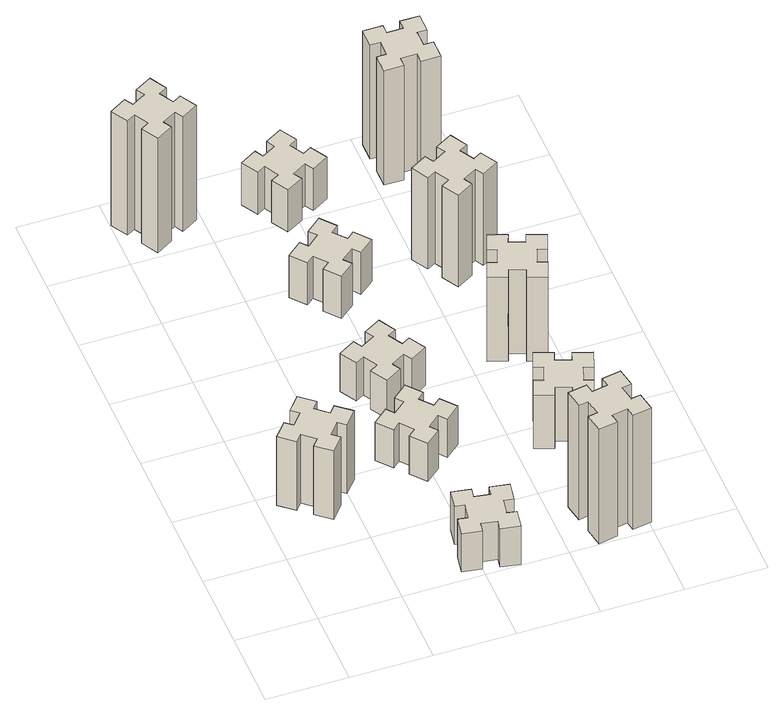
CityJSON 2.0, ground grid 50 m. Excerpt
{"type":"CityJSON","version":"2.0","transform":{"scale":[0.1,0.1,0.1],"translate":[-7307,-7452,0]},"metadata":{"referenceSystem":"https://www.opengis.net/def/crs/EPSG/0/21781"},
"CityObjects":{
"building1":{"type":"Building","attributes":{"class":"1000","function":"1000","usage":"1000","yearOfConstruction":2016,"roofType":"1000","measuredHeight":54,"storeysAboveGround":30,"storeysBelowGround":0},"geometry":[{"type":"Solid","lod":"1","boundaries":[[[[0,1,2,3,4,5,6,7,8,9,10,11,12,13,14,15,16,17,18,19]],[[17,16,20,21]],[[16,15,22,20]],[[15,14,23,22]],[[14,13,24,23]],[[13,12,25,24]],[[12,11,26,25]],[[11,10,27,26]],[[10,9,28,27]],[[9,8,29,28]],[[8,7,30,29]],[[7,6,31,30]],[[6,5,32,31]],[[5,4,33,32]],[[4,3,34,33]],[[3,2,35,34]],[[2,1,36,35]],[[1,0,37,36]],[[0,19,38,37]],[[19,18,39,38]],[[18,17,21,39]],[[24,25,26,27,28,29,30,31,32,33,34,35,36,37,38,39,21,20,22,23]]]]}]},
"building2":{"type":"Building","attributes":{"class":"1000","function":"1000","usage":"1000","yearOfConstruction":2016,"roofType":"1000","measuredHeight":30,"storeysAboveGround":30,"storeysBelowGround":0},"geometry":[{"type":"Solid","lod":"1","boundaries":[[[[40,41,42,43,44,45,46,47,48,49,50,51,52,53,54,55,56,57,58,59]],[[57,56,60,61]],[[56,55,62,60]],[[55,54,63,62]],[[54,53,64,63]],[[53,52,65,64]],[[52,51,66,65]],[[51,50,67,66]],[[50,49,68,67]],[[49,48,69,68]],[[48,47,70,69]],[[47,46,71,70]],[[46,45,72,71]],[[45,44,73,72]],[[44,43,74,73]],[[43,42,75,74]],[[42,41,76,75]],[[41,40,77,76]],[[40,59,78,77]],[[59,58,79,78]],[[58,57,61,79]],[[64,65,66,67,68,69,70,71,72,73,74,75,76,77,78,79,61,60,62,63]]]]}]},
"building3":{"type":"Building","attributes":{"class":"1000","function":"1000","usage":"1000","yearOfConstruction":2016,"roofType":"1000","measuredHeight":90,"storeysAboveGround":30,"storeysBelowGround":0},"geometry":[{"type":"Solid","lod":"1","boundaries":[[[[80,81,82,83,84,85,86,87,88,89,90,91,92,93,94,95,96,97,98,99]],[[97,96,100,101]],[[96,95,102,100]],[[95,94,103,102]],[[94,93,104,103]],[[93,92,105,104]],[[92,91,106,105]],[[91,90,107,106]],[[90,89,108,107]],[[89,88,109,108]],[[88,87,110,109]],[[87,86,111,110]],[[86,85,112,111]],[[85,84,113,112]],[[84,83,114,113]],[[83,82,115,114]],[[82,81,116,115]],[[81,80,117,116]],[[80,99,118,117]],[[99,98,119,118]],[[98,97,101,119]],[[104,105,106,107,108,109,110,111,112,113,114,115,116,117,118,119,101,100,102,103]]]]}]},
"building4":{"type":"Building","attributes":{"class":"1000","function":"1000","usage":"1000","yearOfConstruction":2016,"roofType":"1000","measuredHeight":30,"storeysAboveGround":30,"storeysBelowGround":0},"geometry":[{"type":"Solid","lod":"1","boundaries":[[[[120,121,122,123,124,125,126,127,128,129,130,131,132,133,134,135,136,137,138,139]],[[137,136,140,141]],[[136,135,142,140]],[[135,134,143,142]],[[134,133,144,143]],[[133,132,145,144]],[[132,131,146,145]],[[131,130,147,146]],[[130,129,148,147]],[[129,128,149,148]],[[128,127,150,149]],[[127,126,151,150]],[[126,125,152,151]],[[125,124,153,152]],[[124,123,154,153]],[[123,122,155,154]],[[122,121,156,155]],[[121,120,157,156]],[[120,139,158,157]],[[139,138,159,158]],[[138,137,141,159]],[[144,145,146,147,148,149,150,151,152,153,154,155,156,157,158,159,141,140,142,143]]]]}]},
"building5":{"type":"Building","attributes":{"class":"1000","function":"1000","usage":"1000","yearOfConstruction":2016,"roofType":"1000","measuredHeight":30,"storeysAboveGround":30,"storeysBelowGround":0},"geometry":[{"type":"Solid","lod":"1","boundaries":[[[[160,161,162,163,164,165,166,167,168,169,170,171,172,173,174,175,176,177,178,179]],[[177,176,180,181]],[[176,175,182,180]],[[175,174,183,182]],[[174,173,184,183]],[[173,172,185,184]],[[172,171,186,185]],[[171,170,187,186]],[[170,169,188,187]],[[169,168,189,188]],[[168,167,190,189]],[[167,166,191,190]],[[166,165,192,191]],[[165,164,193,192]],[[164,163,194,193]],[[163,162,195,194]],[[162,161,196,195]],[[161,160,197,196]],[[160,179,198,197]],[[179,178,199,198]],[[178,177,181,199]],[[184,185,186,187,188,189,190,191,192,193,194,195,196,197,198,199,181,180,182,183]]]]}]},
"building6":{"type":"Building","attributes":{"class":"1000","function":"1000","usage":"1000","yearOfConstruction":2016,"roofType":"1000","measuredHeight":33,"storeysAboveGround":30,"storeysBelowGround":0},"geometry":[{"type":"Solid","lod":"1","boundaries":[[[[200,201,202,203,204,205,206,207,208,209,210,211,212,213,214,215,216,217,218,219]],[[217,216,220,221]],[[216,215,222,220]],[[215,214,223,222]],[[214,213,224,223]],[[213,212,225,224]],[[212,211,226,225]],[[211,210,227,226]],[[210,209,228,227]],[[209,208,229,228]],[[208,207,230,229]],[[207,206,231,230]],[[206,205,232,231]],[[205,204,233,232]],[[204,203,234,233]],[[203,202,235,234]],[[202,201,236,235]],[[201,200,237,236]],[[200,219,238,237]],[[219,218,239,238]],[[218,217,221,239]],[[224,225,226,227,228,229,230,231,232,233,234,235,236,237,238,239,221,220,222,223]]]]}]},
"building7":{"type":"Building","attributes":{"class":"1000","function":"1000","usage":"1000","yearOfConstruction":2016,"roofType":"1000","measuredHeight":90,"storeysAboveGround":30,"storeysBelowGround":0},"geometry":[{"type":"Solid","lod":"1","boundaries":[[[[240,241,242,243,244,245,246,247,248,249,250,251,252,253,254,255,256,257,258,259]],[[257,256,260,261]],[[256,255,262,260]],[[255,254,263,262]],[[254,253,264,263]],[[253,252,265,264]],[[252,251,266,265]],[[251,250,267,266]],[[250,249,268,267]],[[249,248,269,268]],[[248,247,270,269]],[[247,246,271,270]],[[246,245,272,271]],[[245,244,273,272]],[[244,243,274,273]],[[243,242,275,274]],[[242,241,276,275]],[[241,240,277,276]],[[240,259,278,277]],[[259,258,279,278]],[[258,257,261,279]],[[264,265,266,267,268,269,270,271,272,273,274,275,276,277,278,279,261,260,262,263]]]]}]},
"building8":{"type":"Building","attributes":{"class":"1000","function":"1000","usage":"1000","yearOfConstruction":2016,"roofType":"1000","measuredHeight":33,"storeysAboveGround":30,"storeysBelowGround":0},"geometry":[{"type":"Solid","lod":"1","boundaries":[[[[280,281,282,283,284,285,286,287,288,289,290,291,292,293,294,295,296,297,298,299]],[[297,296,300,301]],[[296,295,302,300]],[[295,294,303,302]],[[294,293,304,303]],[[293,292,305,304]],[[292,291,306,305]],[[291,290,307,306]],[[290,289,308,307]],[[289,288,309,308]],[[288,287,310,309]],[[287,286,311,310]],[[286,285,312,311]],[[285,284,313,312]],[[284,283,314,313]],[[283,282,315,314]],[[282,281,316,315]],[[281,280,317,316]],[[280,299,318,317]],[[299,298,319,318]],[[298,297,301,319]],[[304,305,306,307,308,309,310,311,312,313,314,315,316,317,318,319,301,300,302,303]]]]}]},
"building9":{"type":"Building","attributes":{"class":"1000","function":"1000","usage":"1000","yearOfConstruction":2016,"roofType":"1000","measuredHeight":42,"storeysAboveGround":30,"storeysBelowGround":0},"geometry":[{"type":"Solid","lod":"1","boundaries":[[[[320,321,322,323,324,325,326,327,328,329,330,331,332,333,334,335,336,337,338,339]],[[337,336,340,341]],[[336,335,342,340]],[[335,334,343,342]],[[334,333,344,343]],[[333,332,345,344]],[[332,331,346,345]],[[331,330,347,346]],[[330,329,348,347]],[[329,328,349,348]],[[328,327,350,349]],[[327,326,351,350]],[[326,325,352,351]],[[325,324,353,352]],[[324,323,354,353]],[[323,322,355,354]],[[322,321,356,355]],[[321,320,357,356]],[[320,339,358,357]],[[339,338,359,358]],[[338,337,341,359]],[[344,345,346,347,348,349,350,351,352,353,354,355,356,357,358,359,341,340,342,343]]]]}]},
"building10":{"type":"Building","attributes":{"class":"1000","function":"1000","usage":"1000","yearOfConstruction":2016,"roofType":"1000","measuredHeight":66,"storeysAboveGround":30,"storeysBelowGround":0},"geometry":[{"type":"Solid","lod":"1","boundaries":[[[[360,361,362,363,364,365,366,367,368,369,370,371,372,373,374,375,376,377,378,379]],[[377,376,380,381]],[[376,375,382,380]],[[375,374,383,382]],[[374,373,384,383]],[[373,372,385,384]],[[372,371,386,385]],[[371,370,387,386]],[[370,369,388,387]],[[369,368,389,388]],[[368,367,390,389]],[[367,366,391,390]],[[366,365,392,391]],[[365,364,393,392]],[[364,363,394,393]],[[363,362,395,394]],[[362,361,396,395]],[[361,360,397,396]],[[360,379,398,397]],[[379,378,399,398]],[[378,377,381,399]],[[384,385,386,387,388,389,390,391,392,393,394,395,396,397,398,399,381,380,382,383]]]]}]},
"building11":{"type":"Building","attributes":{"class":"1000","function":"1000","usage":"1000","yearOfConstruction":2016,"roofType":"1000","measuredHeight":72,"storeysAboveGround":30,"storeysBelowGround":0},"geometry":[{"type":"Solid","lod":"1","boundaries":[[[[400,401,402,403,404,405,406,407,408,409,410,411,412,413,414,415,416,417,418,419]],[[417,416,420,421]],[[416,415,422,420]],[[415,414,423,422]],[[414,413,424,423]],[[413,412,425,424]],[[412,411,426,425]],[[411,410,427,426]],[[410,409,428,427]],[[409,408,429,428]],[[408,407,430,429]],[[407,406,431,430]],[[406,405,432,431]],[[405,404,433,432]],[[404,403,434,433]],[[403,402,435,434]],[[402,401,436,435]],[[401,400,437,436]],[[400,419,438,437]],[[419,418,439,438]],[[418,417,421,439]],[[424,425,426,427,428,429,430,431,432,433,434,435,436,437,438,439,421,420,422,423]]]]}]},
"building12":{"type":"Building","attributes":{"class":"1000","function":"1000","usage":"1000","yearOfConstruction":2016,"roofType":"1000","measuredHeight":90,"storeysAboveGround":30,"storeysBelowGround":0},"geometry":[{"type":"Solid","lod":"1","boundaries":[[[[440,441,442,443,444,445,446,447,448,449,450,451,452,453,454,455,456,457,458,459]],[[457,456,460,461]],[[456,455,462,460]],[[455,454,463,462]],[[454,453,464,463]],[[453,452,465,464]],[[452,451,466,465]],[[451,450,467,466]],[[450,449,468,467]],[[449,448,469,468]],[[448,447,470,469]],[[447,446,471,470]],[[446,445,472,471]],[[445,444,473,472]],[[444,443,474,473]],[[443,442,475,474]],[[442,441,476,475]],[[441,440,477,476]],[[440,459,478,477]],[[459,458,479,478]],[[458,457,461,479]],[[464,465,466,467,468,469,470,471,472,473,474,475,476,477,478,479,461,460,462,463]]]]}]}
},
"vertices":[
[226,893,0],[303,829,0],[264,783,0],[356,706,0],[433,798,0],[387,836,0],[452,913,0],[498,874,0],[575,966,0],[483,1043,0],[444,997,0],[368,1062,0],[406,1108,0],[314,1185,0],[237,1093,0],[283,1054,0],[219,978,0],[173,1016,0],[96,924,0],[188,847,0],[219,978,540],[173,1016,540],[283,1054,540],[237,1093,540],[314,1185,540],[406,1108,540],[368,1062,540],[444,997,540],[483,1043,540],[575,966,540],[498,874,540],[452,913,540],[387,836,540],[433,798,540],[356,706,540],[264,783,540],[303,829,540],[226,893,540],[188,847,540],[96,924,540],
[976,274,0],[958,175,0],[899,186,0],[878,67,0],[997,47,0],[1007,106,0],[1105,88,0],[1095,29,0],[1213,8,0],[1234,127,0],[1175,137,0],[1192,235,0],[1251,225,0],[1272,343,0],[1154,364,0],[1144,305,0],[1045,322,0],[1056,381,0],[937,402,0],[917,284,0],[1045,322,300],[1056,381,300],[1144,305,300],[1154,364,300],[1272,343,300],[1251,225,300],[1192,235,300],[1175,137,300],[1234,127,300],[1213,8,300],[1095,29,300],[1105,88,300],[1007,106,300],[997,47,300],[878,67,300],[899,186,300],[958,175,300],[976,274,300],[917,284,300],[937,402,300],
[224,3386,0],[137,3336,0],[107,3388,0],[3,3328,0],[63,3224,0],[115,3254,0],[165,3167,0],[113,3137,0],[173,3033,0],[277,3093,0],[247,3145,0],[334,3195,0],[364,3143,0],[468,3203,0],[408,3307,0],[356,3277,0],[306,3364,0],[358,3394,0],[298,3498,0],[194,3438,0],[306,3364,900],[358,3394,900],[356,3277,900],[408,3307,900],[468,3203,900],[364,3143,900],[334,3195,900],[247,3145,900],[277,3093,900],[173,3033,900],[113,3137,900],[165,3167,900],[115,3254,900],[63,3224,900],[3,3328,900],[107,3388,900],[137,3336,900],[224,3386,900],[194,3438,900],[298,3498,900],
[1008,929,0],[1084,993,0],[1123,947,0],[1215,1024,0],[1138,1116,0],[1092,1078,0],[1027,1154,0],[1073,1193,0],[996,1285,0],[904,1208,0],[943,1162,0],[866,1097,0],[828,1143,0],[736,1066,0],[813,974,0],[859,1013,0],[923,936,0],[877,898,0],[954,806,0],[1046,883,0],[923,936,300],[877,898,300],[859,1013,300],[813,974,300],[736,1066,300],[828,1143,300],[866,1097,300],[943,1162,300],[904,1208,300],[996,1285,300],[1073,1193,300],[1027,1154,300],[1092,1078,300],[1138,1116,300],[1215,1024,300],[1123,947,300],[1084,993,300],[1008,929,300],[1046,883,300],[954,806,300],
[855,1574,0],[905,1487,0],[853,1457,0],[913,1353,0],[1017,1413,0],[987,1465,0],[1074,1515,0],[1104,1463,0],[1208,1523,0],[1148,1627,0],[1096,1597,0],[1046,1684,0],[1098,1714,0],[1038,1818,0],[934,1758,0],[964,1706,0],[877,1656,0],[847,1708,0],[743,1648,0],[803,1544,0],[877,1656,300],[847,1708,300],[964,1706,300],[934,1758,300],[1038,1818,300],[1098,1714,300],[1046,1684,300],[1096,1597,300],[1148,1627,300],[1208,1523,300],[1104,1463,300],[1074,1515,300],[987,1465,300],[1017,1413,300],[913,1353,300],[853,1457,300],[905,1487,300],[855,1574,300],[803,1544,300],[743,1648,300],
[943,2542,0],[866,2477,0],[828,2523,0],[736,2446,0],[813,2354,0],[859,2393,0],[923,2316,0],[877,2278,0],[954,2186,0],[1046,2263,0],[1008,2309,0],[1084,2373,0],[1123,2327,0],[1215,2404,0],[1138,2496,0],[1092,2458,0],[1027,2534,0],[1073,2573,0],[996,2665,0],[904,2588,0],[1027,2534,330],[1073,2573,330],[1092,2458,330],[1138,2496,330],[1215,2404,330],[1123,2327,330],[1084,2373,330],[1008,2309,330],[1046,2263,330],[954,2186,330],[877,2278,330],[923,2316,330],[859,2393,330],[813,2354,330],[736,2446,330],[828,2523,330],[866,2477,330],[943,2542,330],[904,2588,330],[996,2665,330],
[1845,322,0],[1747,305,0],[1737,364,0],[1618,343,0],[1639,225,0],[1698,235,0],[1716,137,0],[1657,127,0],[1677,8,0],[1796,29,0],[1785,88,0],[1884,106,0],[1894,47,0],[2012,67,0],[1991,186,0],[1932,175,0],[1915,274,0],[1974,284,0],[1953,402,0],[1835,381,0],[1915,274,900],[1974,284,900],[1932,175,900],[1991,186,900],[2012,67,900],[1894,47,900],[1884,106,900],[1785,88,900],[1796,29,900],[1677,8,900],[1657,127,900],[1716,137,900],[1698,235,900],[1639,225,900],[1618,343,900],[1737,364,900],[1747,305,900],[1845,322,900],[1835,381,900],[1953,402,900],
[1096,3177,0],[1046,3264,0],[1098,3294,0],[1038,3398,0],[934,3338,0],[964,3286,0],[877,3236,0],[847,3288,0],[743,3228,0],[803,3124,0],[855,3154,0],[905,3067,0],[853,3037,0],[913,2933,0],[1017,2993,0],[987,3045,0],[1074,3095,0],[1104,3043,0],[1208,3103,0],[1148,3207,0],[1074,3095,330],[1104,3043,330],[987,3045,330],[1017,2993,330],[913,2933,330],[853,3037,330],[905,3067,330],[855,3154,330],[803,3124,330],[743,3228,330],[847,3288,330],[877,3236,330],[964,3286,330],[934,3338,330],[1038,3398,330],[1098,3294,330],[1046,3264,330],[1096,3177,330],[1148,3207,330],[1208,3103,330],
[1731,859,0],[1825,825,0],[1804,769,0],[1917,727,0],[1958,840,0],[1902,861,0],[1936,955,0],[1992,934,0],[2033,1047,0],[1920,1088,0],[1900,1032,0],[1806,1066,0],[1827,1122,0],[1714,1163,0],[1673,1050,0],[1729,1030,0],[1695,936,0],[1639,957,0],[1597,844,0],[1710,803,0],[1695,936,420],[1639,957,420],[1729,1030,420],[1673,1050,420],[1714,1163,420],[1827,1122,420],[1806,1066,420],[1900,1032,420],[1920,1088,420],[2033,1047,420],[1992,934,420],[1936,955,420],[1902,861,420],[1958,840,420],[1917,727,420],[1804,769,420],[1825,825,420],[1731,859,420],[1710,803,420],[1597,844,420],
[1900,1772,0],[1806,1806,0],[1827,1862,0],[1714,1903,0],[1673,1790,0],[1729,1770,0],[1695,1676,0],[1639,1697,0],[1597,1584,0],[1710,1543,0],[1731,1599,0],[1825,1565,0],[1804,1509,0],[1917,1467,0],[1958,1580,0],[1902,1601,0],[1936,1695,0],[1992,1674,0],[2033,1787,0],[1920,1828,0],[1936,1695,660],[1992,1674,660],[1902,1601,660],[1958,1580,660],[1917,1467,660],[1804,1509,660],[1825,1565,660],[1731,1599,660],[1710,1543,660],[1597,1584,660],[1639,1697,660],[1695,1676,660],[1729,1770,660],[1673,1790,660],[1714,1903,660],[1827,1862,660],[1806,1806,660],[1900,1772,660],[1920,1828,660],[2033,1787,660],
[1704,2546,0],[1617,2496,0],[1587,2548,0],[1483,2488,0],[1543,2384,0],[1595,2414,0],[1645,2327,0],[1593,2297,0],[1653,2193,0],[1757,2253,0],[1727,2305,0],[1814,2355,0],[1844,2303,0],[1948,2363,0],[1888,2467,0],[1836,2437,0],[1786,2524,0],[1838,2554,0],[1778,2658,0],[1674,2598,0],[1786,2524,720],[1838,2554,720],[1836,2437,720],[1888,2467,720],[1948,2363,720],[1844,2303,720],[1814,2355,720],[1727,2305,720],[1757,2253,720],[1653,2193,720],[1593,2297,720],[1645,2327,720],[1595,2414,720],[1543,2384,720],[1483,2488,720],[1587,2548,720],[1617,2496,720],[1704,2546,720],[1674,2598,720],[1778,2658,720],
[1665,3155,0],[1765,3155,0],[1765,3095,0],[1885,3095,0],[1885,3215,0],[1825,3215,0],[1825,3315,0],[1885,3315,0],[1885,3435,0],[1765,3435,0],[1765,3375,0],[1665,3375,0],[1665,3435,0],[1545,3435,0],[1545,3315,0],[1605,3315,0],[1605,3215,0],[1545,3215,0],[1545,3095,0],[1665,3095,0],[1605,3215,900],[1545,3215,900],[1605,3315,900],[1545,3315,900],[1545,3435,900],[1665,3435,900],[1665,3375,900],[1765,3375,900],[1765,3435,900],[1885,3435,900],[1885,3315,900],[1825,3315,900],[1825,3215,900],[1885,3215,900],[1885,3095,900],[1765,3095,900],[1765,3155,900],[1665,3155,900],[1665,3095,900],[1545,3095,900]
]}
